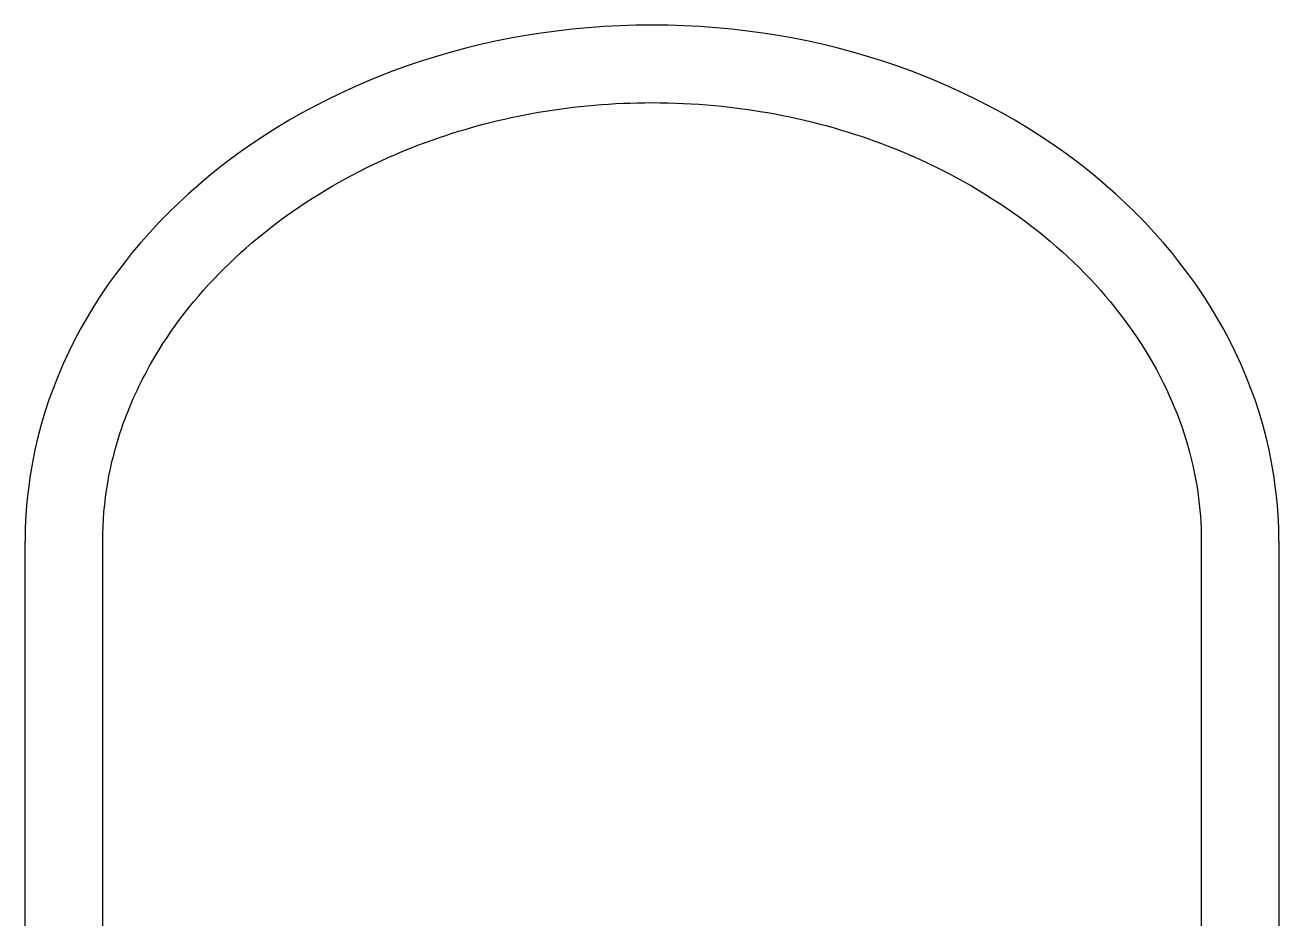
# Model space of a CAD drawing. Header units: metres. Extents: x -17 to 580, y -130 to 19.
# Drawn here: x 81.775 to 85.006, y -84.639 to -82.335 of the extents above; entities that cross this region are included whole.
import ezdxf

# ---------------------------------------------------------------- set-up
doc = ezdxf.new("R2010")
doc.units = ezdxf.units.M
doc.linetypes.add('Style Grey Lines_2', pattern=[0])
doc.layers.add('Annotations', color=7, linetype='Continuous', true_color=0x7a8bf7)
doc.layers.add('Furniture', color=7, linetype='Continuous', true_color=0x7a8bf7)

msp = doc.modelspace()

# ---------------------------------------------------------------- linework, layer by layer
at = {"layer": 'Annotations', "linetype": 'Style Grey Lines_2'}
for points in [[(81.7749104, -104.3796093), (81.7749104, -83.665192)], [(85.0055892, -83.665192), (85.0055892, -104.3796093)]]:
    msp.add_lwpolyline(points, dxfattribs=at)
at = {"layer": 'Annotations'}
msp.add_ellipse((83.3902498, -83.666306), major_axis=(1.61534, 0), ratio=0.824372338, start_param=0.000836629, end_param=3.140756025, dxfattribs=at)
at = {"layer": 'Furniture', "linetype": 'Style Grey Lines_2'}
for points in [[(81.9749104, -104.3796093), (81.9749104, -83.6653949), (81.9749104, -83.6652934), (81.9749103, -83.6653949), (81.9749103, -83.6653949)], [(84.8055893, -83.6653949), (84.8055892, -83.665192), (84.8055892, -83.6652985), (84.8055892, -83.6653949), (84.8055892, -104.3796093)]]:
    msp.add_lwpolyline(points, dxfattribs=at)
at = {"layer": 'Furniture'}
for points in [[(82.8262583, -82.6301213), (82.9990092, -82.5689415), (83.1897346, -82.5346645), (83.3902498, -82.5346645)], [(83.3902498, -82.5346645), (83.6082165, -82.5346645), (83.8146254, -82.5751677), (83.9989606, -82.6467127)], [(82.2895974, -82.9602571), (82.4319696, -82.8191465), (82.6157758, -82.7046638), (82.8262583, -82.6301213)], [(83.9989606, -82.6467127), (84.2180102, -82.7317312), (84.4058882, -82.8605832), (84.5449988, -83.0174046)], [(82.1006381, -83.2045488), (82.1507073, -83.1167626), (82.2144775, -83.0347114), (82.2895974, -82.9602571)], [(84.5449988, -83.0174046), (84.6147299, -83.0960135), (84.6725195, -83.1820021), (84.7158005, -83.2735276)], [(82.0242274, -83.3729457), (82.0442645, -83.3145366), (82.0699921, -83.2582803), (82.1006381, -83.2045488)], [(84.7158005, -83.2735276), (84.7551775, -83.3567971), (84.7830032, -83.4456176), (84.7964428, -83.5387685)], [(81.9749104, -83.6652935), (81.9750261, -83.5627337), (81.9927113, -83.4648161), (82.0242274, -83.3729457)], [(84.7964428, -83.5387685), (84.8022133, -83.5787645), (84.8055342, -83.6209628), (84.8055891, -83.6651921)], [(81.9749103, -83.6653949), (81.9749103, -83.6653628), (81.9749104, -83.6653307), (81.9749104, -83.6652985)], [(81.9749104, -83.6652985), (81.9749104, -83.6652969), (81.9749104, -83.6652952), (81.9749104, -83.6652935)], [(84.8055891, -83.6651921), (84.8055891, -83.6652276), (84.8055892, -83.6652631), (84.8055892, -83.6652985)], [(84.8055892, -83.6652985), (84.8055892, -83.6653307), (84.8055893, -83.6653628), (84.8055893, -83.6653949)]]:
    msp.add_open_spline(points, degree=3, dxfattribs=at)

doc.saveas('drawing.dxf')
